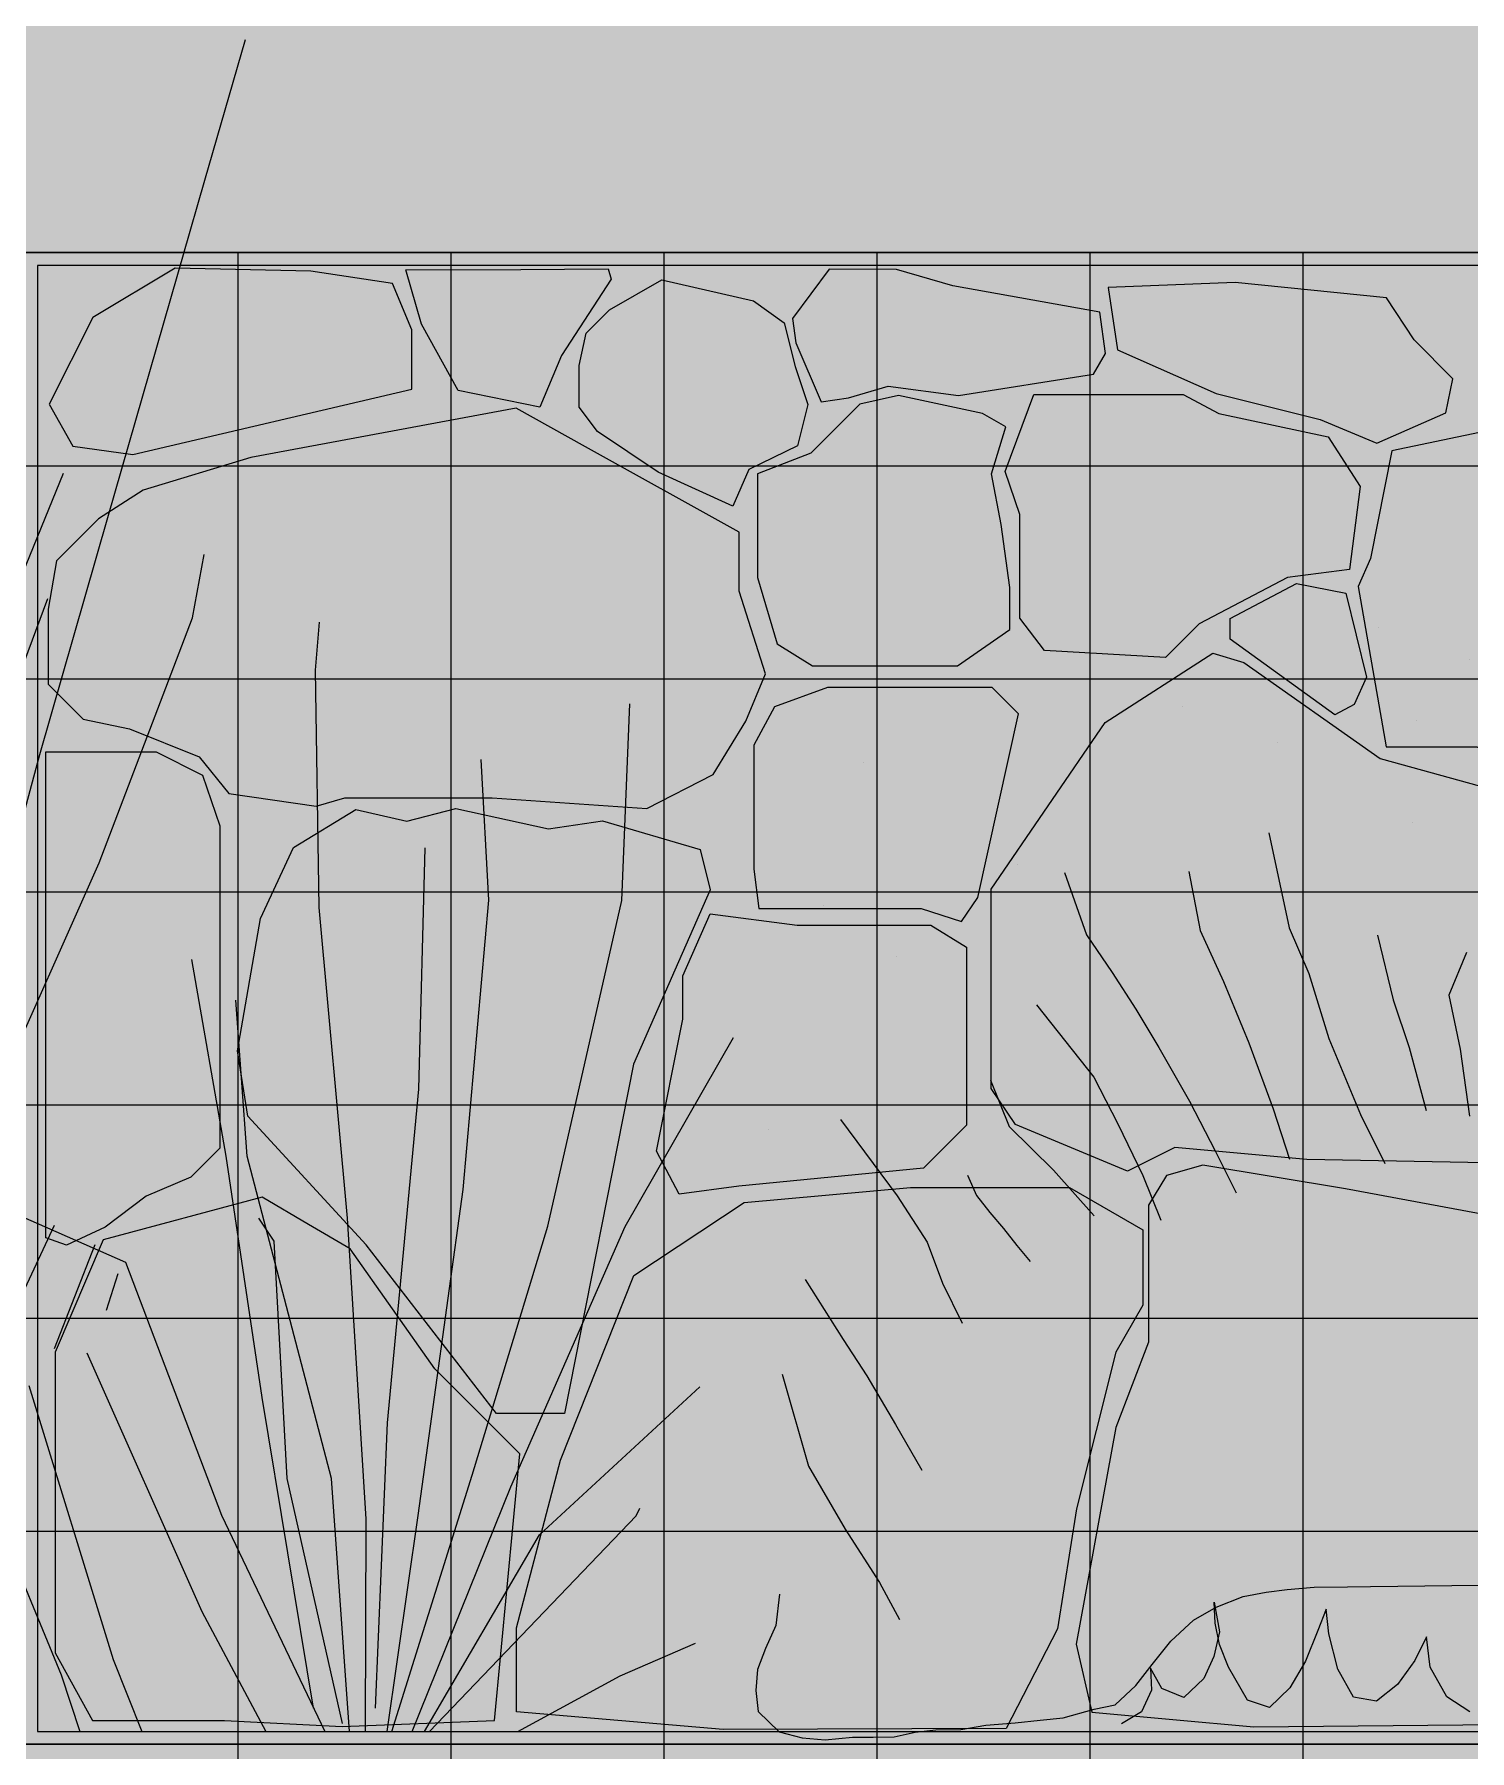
# Model space of a CAD drawing. Header units: centimetres. Extents: x -4381 to 5639, y -3920 to 4826.
# Drawn here: x 185.011 to 185.726, y 5.41 to 6.265 of the extents above; entities that cross this region are included whole.
import ezdxf
from ezdxf.xclip import XClip

# ---------------------------------------------------------------- set-up
doc = ezdxf.new("R2010")
doc.units = ezdxf.units.CM
doc.header["$MEASUREMENT"] = 0
doc.header["$XCLIPFRAME"] = 0
doc.set_wipeout_variables(frame=1)
doc.linetypes.add('Wipeout_Contour', pattern=[100, 0, -100])
for name, color, linetype, lineweight in [('0_Pen_No__1', 7, 'Continuous', 5), ('0_Pen_No__2', 8, 'Continuous', 5), ('0_Pen_No__7', 7, 'Continuous', 5), ('Mur de clôture_Pen_No__1', 7, 'Continuous', 5), ('net_Pen_No__1', 7, 'Continuous', 5)]:
    doc.layers.add(name, color=color, linetype=linetype, lineweight=lineweight)
for name, color, linetype, lineweight, true_color in [('0_Pen_No__181', 7, 'Continuous', 5, 0xddeaa8), ('0_Pen_No__184', 7, 'Continuous', 5, 0xc5d295), ('cad-block.com_Pen_No__62', 7, 'Continuous', 5, 0xaaaaaa), ('hatch stone_Pen_No__254', 7, 'Continuous', 13, 0xe8e8e8), ('Mur de clôture_Pen_No__178', 7, 'Continuous', 5, 0xbda888), ('Structural - Bearing_Pen_No__178', 7, 'Continuous', 5, 0xbda888)]:
    doc.layers.add(name, color=color, linetype=linetype, lineweight=lineweight, true_color=true_color)
for name, color, linetype in [('Drawing & Figure', 7, 'Continuous'), ('Mur de clôture', 7, 'Continuous'), ('Structural - Bearing', 7, 'Continuous')]:
    doc.layers.add(name, color=color, linetype=linetype)

# ---------------------------------------------------------------- blocks, each defined once
blk = doc.blocks.new('Drawing_15_15', base_point=(-267.67341, 10.61787))
at = {"layer": 'hatch stone_Pen_No__254', "linetype": 'Continuous', "ltscale": 10}
for points in [[(185.1989, 6.0882), (185.1989, 6.11775), (185.1892, 6.14077), (185.14849, 6.14698), (185.08089, 6.14846), (185.03986, 6.12385), (185.01817, 6.0807), (185.02993, 6.05976), (185.05979, 6.05563)], [(185.22198, 6.08746), (185.26275, 6.07926), (185.27353, 6.10488), (185.29822, 6.14299), (185.29674, 6.14805), (185.25321, 6.14783), (185.19593, 6.14764), (185.20371, 6.12064)], [(185.3234, 6.14268), (185.29742, 6.12766), (185.28578, 6.11602), (185.2822, 6.09989), (185.2822, 6.07925), (185.29142, 6.06709), (185.32173, 6.04685), (185.35881, 6.02992), (185.36692, 6.04811), (185.39104, 6.05998), (185.39629, 6.08059), (185.38988, 6.09941), (185.38452, 6.12116), (185.36916, 6.1322)], [(185.39033, 6.11131), (185.40285, 6.08185), (185.41653, 6.08392), (185.43632, 6.08972), (185.4713, 6.08495), (185.5387, 6.09557), (185.54457, 6.10592), (185.54174, 6.12647), (185.46855, 6.13962), (185.44048, 6.14778), (185.40684, 6.14803), (185.38866, 6.12333)], [(185.54588, 6.13886), (185.55064, 6.10784), (185.59978, 6.08601), (185.65162, 6.07309), (185.67988, 6.06129), (185.71418, 6.0764), (185.71776, 6.09338), (185.69844, 6.1127), (185.68459, 6.13372), (185.60923, 6.14127)], [(185.68442, 5.91005), (185.7297, 5.91005), (185.78606, 5.88656), (185.88201, 5.89481), (185.88201, 5.94782), (185.93362, 6.03441), (185.91714, 6.08115), (185.83344, 6.1422), (185.73092, 6.12313), (185.731, 6.06662), (185.68727, 6.0574), (185.67667, 6.0038), (185.67061, 5.98993)], [(185.3712, 6.04594), (185.3712, 5.99438), (185.3809, 5.96125), (185.39852, 5.95036), (185.47092, 5.95036), (185.49688, 5.96849), (185.49688, 5.98945), (185.49259, 6.02069), (185.48774, 6.04603), (185.49495, 6.06934), (185.48338, 6.07609), (185.44151, 6.085), (185.42219, 6.08076), (185.39769, 6.05627)], [(185.49456, 6.04724), (185.50199, 6.0257), (185.50199, 5.97417), (185.51415, 5.95799), (185.5745, 5.95449), (185.59128, 5.97127), (185.63537, 5.99427), (185.66625, 5.99838), (185.67158, 6.03973), (185.65556, 6.0645), (185.60111, 6.07605), (185.58324, 6.08551), (185.50888, 6.08551)], [(185.01759, 5.97861), (185.01759, 5.94124), (185.035, 5.92383), (185.05818, 5.91901), (185.09292, 5.90494), (185.10759, 5.88674), (185.15112, 5.88036), (185.16547, 5.88457), (185.23889, 5.88457), (185.316, 5.87922), (185.34908, 5.89626), (185.36532, 5.92283), (185.37521, 5.9463), (185.36208, 5.9876), (185.36208, 6.01689), (185.2509, 6.07867), (185.11866, 6.05408), (185.06494, 6.03794), (185.04278, 6.02366), (185.02182, 6.0027)], [(185.60668, 5.96367), (185.65884, 5.92597), (185.66848, 5.9311), (185.67466, 5.94478), (185.66443, 5.98662), (185.63973, 5.99143), (185.60668, 5.97391)], [(185.64497, 5.70439), (185.7699, 5.702), (185.78628, 5.84113), (185.78628, 5.87529), (185.68152, 5.90416), (185.61361, 5.95207), (185.59807, 5.9566), (185.5445, 5.92218), (185.48758, 5.8391), (185.48758, 5.73972), (185.49967, 5.72178), (185.55564, 5.69866), (185.57913, 5.71039)], [(185.37186, 5.82943), (185.4528, 5.82943), (185.47278, 5.823), (185.48094, 5.83499), (185.50129, 5.92644), (185.48814, 5.93959), (185.406, 5.93959), (185.37968, 5.92998), (185.36937, 5.91077), (185.36937, 5.84903)], [(185.01642, 5.66542), (185.02667, 5.66168), (185.04603, 5.67061), (185.06642, 5.68611), (185.0887, 5.6956), (185.10311, 5.71), (185.10311, 5.87066), (185.09447, 5.89589), (185.07141, 5.90752), (185.01642, 5.90752)], [(185.11706, 5.726), (185.17605, 5.66183), (185.24114, 5.57794), (185.27503, 5.57794), (185.30935, 5.75193), (185.34764, 5.83877), (185.34265, 5.8589), (185.29394, 5.8731), (185.26694, 5.86908), (185.22079, 5.87931), (185.1964, 5.87292), (185.17094, 5.87881), (185.13988, 5.8599), (185.12348, 5.8245), (185.11192, 5.75853)], [(185.33218, 5.68713), (185.36181, 5.6911), (185.45393, 5.70003), (185.47533, 5.72143), (185.47533, 5.81018), (185.45761, 5.8212), (185.39086, 5.8212), (185.34762, 5.82677), (185.33398, 5.79586), (185.33398, 5.77432), (185.32079, 5.70857)], [(185.52996, 5.46297), (185.53775, 5.4291), (185.61852, 5.4218), (185.73996, 5.42299), (185.78223, 5.46), (185.78223, 5.50556), (185.75342, 5.55889), (185.75342, 5.59248), (185.77819, 5.59248), (185.7916, 5.60589), (185.74836, 5.67411), (185.66415, 5.68984), (185.59309, 5.70153), (185.57497, 5.69646), (185.56605, 5.68173), (185.56605, 5.61345), (185.5498, 5.57088)], [(185.25107, 5.42919), (185.35409, 5.42045), (185.49502, 5.421), (185.5206, 5.47051), (185.53015, 5.53032), (185.54971, 5.60846), (185.56317, 5.63189), (185.56317, 5.66931), (185.52658, 5.69037), (185.44745, 5.69037), (185.36459, 5.68294), (185.30949, 5.64662), (185.27301, 5.55462), (185.25107, 5.47108)], [(185.02107, 5.60849), (185.02107, 5.45868), (185.03973, 5.42499), (185.10544, 5.42499), (185.16415, 5.42195), (185.24006, 5.42484), (185.25269, 5.55774), (185.21032, 5.60012), (185.16821, 5.65985), (185.12425, 5.68556), (185.045, 5.66443)]]:
    blk.add_hatch(color=256, dxfattribs=at).paths.add_polyline_path(points)
at = {"color": 254, "linetype": 'Wipeout_Contour', "lineweight": 0, "ltscale": 1671.77046}
blk.add_wipeout([(179.48533, 5.41306), (179.48533, 3.18267), (181.1878, 3.00308), (181.46189, 2.98966), (187.42523, 2.53764), (187.80619, 2.50145), (191.56927, 2.14944), (191.60609, 2.14613), (191.60609, 5.41306)], dxfattribs=at).dxf.layer = 'Mur de clôture'
at = {"color": 254, "linetype": 'Wipeout_Contour', "lineweight": 0, "ltscale": 1949.553127}
blk.add_wipeout([(171.23533, 9.31444), (171.23533, 8.26407), (171.834, 8.05622), (172.65375, 7.77833), (173.3279, 7.55622), (174.17395, 7.21787), (179.48533, 7.21787), (179.48533, 6.2594), (180.41443, 6.15622), (186.28533, 6.15622), (186.28533, 9.31444)], dxfattribs=at).dxf.layer = 'Structural - Bearing'
at = {"layer": 'Mur de clôture_Pen_No__178', "linetype": 'Continuous', "ltscale": 10}
blk.add_hatch(color=256, dxfattribs=at).paths.add_polyline_path([(179.48533, 5.41306), (179.48533, 3.18267), (181.1878, 3.00308), (181.46189, 2.98966), (187.42523, 2.53764), (187.80619, 2.50145), (191.56927, 2.14944), (191.60609, 2.14613), (191.60609, 5.41306)])
at = {"layer": 'Structural - Bearing_Pen_No__178', "linetype": 'Continuous', "ltscale": 10}
blk.add_hatch(color=256, dxfattribs=at).paths.add_polyline_path([(171.23533, 9.31444), (171.23533, 8.26407), (171.834, 8.05622), (172.65375, 7.77833), (173.3279, 7.55622), (174.17395, 7.21787), (179.48533, 7.21787), (179.48533, 6.2594), (180.41443, 6.15622), (186.28533, 6.15622), (186.28533, 9.31444)])
at = {"layer": '0_Pen_No__7', "linetype": 'Continuous', "ltscale": 10}
blk.add_line((185.09567, 6.19233), (185.11598, 6.26245), dxfattribs=at)
at = {"color": 254, "linetype": 'Wipeout_Contour', "lineweight": 0, "ltscale": 742.542426}
blk.add_wipeout([(179.48533, 5.41306), (191.60437, 5.41306), (191.60437, 6.15622), (179.48533, 6.15622)], dxfattribs=at).dxf.layer = 'Mur de clôture'
at = {"layer": '0_Pen_No__181', "linetype": 'Continuous', "ltscale": 10}
blk.add_hatch(color=256, dxfattribs=at).paths.add_polyline_path([(186.40527, 5.42502), (186.18978, 5.52699), (186.15215, 5.60154), (186.08719, 5.69097), (186.03174, 5.73855), (185.9604, 5.78725), (185.96888, 5.81739), (185.75545, 5.74633), (185.63627, 5.70452), (185.42745, 5.63784), (185.37028, 5.43986), (185.51204, 5.42502)])
at = {"layer": '0_Pen_No__184', "linetype": 'Continuous', "lineweight": 0, "ltscale": 10, "true_color": 0x939d6f}
blk.add_hatch(color=55, dxfattribs=at).paths.add_polyline_path([(185.15522, 5.41943), (185.14993, 5.43107), (185.08026, 5.58981), (185.02066, 5.67158), (184.83817, 5.73056), (184.74643, 5.75075), (184.62843, 5.73324), (184.50637, 5.67794), (184.44585, 5.62991), (184.35733, 5.56523), (184.27835, 5.55593), (184.19396, 5.56939), (184.13242, 5.53109), (183.99683, 5.50923), (183.9391, 5.47378), (183.91885, 5.41943)])
at = {"layer": '0_Pen_No__2', "linetype": 'Continuous', "ltscale": 10}
blk.add_hatch(color=256, dxfattribs=at).paths.add_polyline_path([(171.23533, 10.11444), (171.23533, 8.26407), (174.17395, 7.21787), (179.48533, 7.21787), (179.48533, 6.15622), (185.78533, 6.15622), (186.28533, 6.15622), (186.28533, 8.26407), (186.28533, 10.11444)])
at = {"layer": 'Mur de clôture_Pen_No__178', "linetype": 'Continuous', "ltscale": 10}
blk.add_hatch(color=256, dxfattribs=at).paths.add_polyline_path([(179.48533, 5.41306), (191.60437, 5.41306), (191.60437, 6.15622), (179.48533, 6.15622)])
at = {"layer": '0_Pen_No__1', "linetype": 'Continuous', "ltscale": 10}
blk.add_line((185.78533, 6.15622), (179.48533, 6.15622), dxfattribs=at)
at = {"layer": '0_Pen_No__7', "linetype": 'Continuous', "ltscale": 10}
for p, q in [((185.04729, 6.02424), (185.09567, 6.19233)), ((185.00302, 5.99165), (185.02523, 6.04639)), ((185.01342, 5.9061), (185.04729, 6.02424)), ((185.08948, 5.97418), (185.09531, 6.00589)), ((184.97491, 5.86965), (185.01742, 5.98393)), ((185.04311, 5.85222), (185.08948, 5.97418)), ((185.15093, 5.94811), (185.1529, 5.97214)), ((185.68086, 5.96938), (185.68081, 5.96937)), ((185.72592, 5.9536), (185.72587, 5.9536)), ((185.15263, 5.8299), (185.15093, 5.94811)), ((185.30352, 5.83345), (185.30755, 5.93147)), ((185.58323, 5.93028), (185.58318, 5.93028)), ((185.69968, 5.92289), (185.69963, 5.92289)), ((185.63019, 5.91219), (185.63014, 5.91219)), ((184.95825, 5.7015), (185.01342, 5.9061)), ((185.23721, 5.83358), (185.2335, 5.90375)), ((185.42396, 5.9024), (185.42391, 5.9024)), ((185.62599, 5.86713), (185.63607, 5.81986)), ((185.69752, 5.8724), (185.69747, 5.8724)), ((185.20243, 5.73947), (185.20554, 5.85959)), ((184.97072, 5.68994), (185.04311, 5.85222)), ((185.50077, 5.85151), (185.50072, 5.85151)), ((185.52409, 5.84744), (185.53514, 5.81639)), ((185.58617, 5.84787), (185.59181, 5.81841)), ((185.22443, 5.68945), (185.23721, 5.83358)), ((185.26668, 5.67111), (185.30352, 5.83345)), ((185.16674, 5.67514), (185.15263, 5.8299)), ((185.40411, 5.83106), (185.40406, 5.83106)), ((185.53514, 5.81639), (185.54785, 5.79755)), ((185.59181, 5.81841), (185.60346, 5.79315)), ((185.63607, 5.81986), (185.64593, 5.7971)), ((185.6802, 5.81613), (185.68797, 5.7839)), ((185.72459, 5.80746), (185.7158, 5.78619)), ((185.10626, 5.70602), (185.08915, 5.80408)), ((185.44062, 5.80542), (185.44057, 5.80542)), ((185.54785, 5.79755), (185.55978, 5.77928)), ((185.60346, 5.79315), (185.61597, 5.76247)), ((185.64593, 5.7971), (185.65594, 5.76463)), ((185.11683, 5.70599), (185.11121, 5.78385)), ((185.51025, 5.78151), (185.53874, 5.74537)), ((185.68797, 5.7839), (185.69591, 5.76013)), ((185.7158, 5.78619), (185.72145, 5.75929)), ((185.55978, 5.77928), (185.57114, 5.76023)), ((185.30512, 5.67103), (185.35912, 5.76511)), ((185.65594, 5.76463), (185.67166, 5.7268)), ((185.57114, 5.76023), (185.5865, 5.73347)), ((185.61597, 5.76247), (185.62812, 5.72964)), ((185.69591, 5.76013), (185.70435, 5.7288)), ((185.72145, 5.75929), (185.72604, 5.72595)), ((185.18673, 5.57323), (185.20243, 5.73947)), ((185.48727, 5.74389), (185.49661, 5.72084)), ((185.53874, 5.74537), (185.55075, 5.72225)), ((185.5865, 5.73347), (185.5995, 5.70842)), ((185.62812, 5.72964), (185.63627, 5.70452)), ((185.41257, 5.72429), (185.44073, 5.68625)), ((185.49661, 5.72084), (185.51869, 5.69914)), ((185.55075, 5.72225), (185.56318, 5.69641)), ((185.67166, 5.7268), (185.68388, 5.70233)), ((185.37668, 5.71924), (185.37663, 5.71924)), ((184.92655, 5.71021), (185.05618, 5.65325)), ((185.12428, 5.58585), (185.10626, 5.70602)), ((185.1588, 5.54542), (185.11683, 5.70599)), ((185.5995, 5.70842), (185.60972, 5.6878)), ((185.47577, 5.69667), (185.48033, 5.68645)), ((185.51869, 5.69914), (185.53891, 5.67632)), ((185.56318, 5.69641), (185.57226, 5.67422)), ((185.20201, 5.52707), (185.22443, 5.68945)), ((185.48033, 5.68645), (185.487, 5.67801)), ((185.44073, 5.68625), (185.45577, 5.66327)), ((185.487, 5.67801), (185.49372, 5.67)), ((185.02066, 5.67158), (184.98881, 5.60341)), ((185.1302, 5.66368), (185.12253, 5.67523)), ((185.17606, 5.5252), (185.16674, 5.67514)), ((185.22896, 5.5472), (185.26668, 5.67111)), ((185.24817, 5.5414), (185.30512, 5.67103)), ((185.49372, 5.67), (185.50039, 5.66156)), ((185.04082, 5.66193), (185.02054, 5.61008)), ((185.1367, 5.54546), (185.1302, 5.66368)), ((185.45577, 5.66327), (185.4634, 5.64283)), ((185.50039, 5.66156), (185.50711, 5.65355)), ((185.05618, 5.65325), (185.10399, 5.52726)), ((185.05233, 5.6475), (185.04652, 5.62925)), ((185.39487, 5.64462), (185.41381, 5.61466)), ((185.4634, 5.64283), (185.47313, 5.62294)), ((185.41381, 5.61466), (185.42558, 5.59668)), ((185.03687, 5.60812), (185.09428, 5.47923)), ((185.38348, 5.59746), (185.3966, 5.55159)), ((185.42558, 5.59668), (185.44002, 5.57237)), ((185.00801, 5.59184), (185.05003, 5.45529)), ((185.14993, 5.43107), (185.12428, 5.58585)), ((185.26254, 5.51735), (185.34245, 5.59119)), ((184.9705, 5.5775), (185.02407, 5.44765)), ((185.18068, 5.43101), (185.18673, 5.57323)), ((185.44002, 5.57237), (185.45302, 5.54969)), ((185.3966, 5.55159), (185.4149, 5.52027)), ((185.16433, 5.42335), (185.1367, 5.54546)), ((185.16772, 5.41943), (185.1588, 5.54542)), ((185.18894, 5.41943), (185.22896, 5.5472)), ((185.19911, 5.41943), (185.24817, 5.5414)), ((185.10399, 5.52726), (185.15552, 5.41943)), ((185.17586, 5.41943), (185.17606, 5.5252)), ((185.18662, 5.41943), (185.20201, 5.52707)), ((185.20763, 5.41943), (185.31061, 5.52686)), ((185.31061, 5.52686), (185.31254, 5.5307)), ((185.20511, 5.41943), (185.26254, 5.51735)), ((185.4149, 5.52027), (185.43196, 5.49364)), ((185.43196, 5.49364), (185.44185, 5.47517)), ((185.62469, 5.48892), (185.63508, 5.4901)), ((185.63508, 5.4901), (185.6486, 5.49131)), ((185.6486, 5.49131), (185.66525, 5.49152)), ((185.66525, 5.49152), (185.6767, 5.49167)), ((185.6767, 5.49167), (185.69023, 5.49184)), ((185.69023, 5.49184), (185.70376, 5.49202)), ((185.70376, 5.49202), (185.71729, 5.49219)), ((185.71729, 5.49219), (185.73186, 5.49237)), ((185.38216, 5.4879), (185.38027, 5.47226)), ((185.58843, 5.47492), (185.5998, 5.48132)), ((185.59925, 5.47332), (185.5987, 5.48388)), ((185.5987, 5.48388), (185.60142, 5.46912)), ((185.5998, 5.48132), (185.61326, 5.48669)), ((185.61326, 5.48669), (185.62469, 5.48892)), ((185.09428, 5.47923), (185.12603, 5.41943)), ((185.57712, 5.46437), (185.58843, 5.47492)), ((185.6015, 5.46278), (185.59925, 5.47332)), ((185.65454, 5.48037), (185.65045, 5.46975)), ((185.65597, 5.46813), (185.65454, 5.48037)), ((185.38027, 5.47226), (185.37522, 5.46075)), ((185.5679, 5.4528), (185.57712, 5.46437)), ((185.60142, 5.46912), (185.59862, 5.45683)), ((185.65045, 5.46975), (185.6443, 5.45445)), ((185.66042, 5.45043), (185.65597, 5.46813)), ((185.7046, 5.46664), (185.69883, 5.45473)), ((185.70648, 5.45144), (185.7046, 5.46664)), ((185.30277, 5.44711), (185.34028, 5.46338)), ((185.37522, 5.46075), (185.37119, 5.45029)), ((185.59862, 5.45683), (185.59369, 5.44577)), ((185.60588, 5.45143), (185.6015, 5.46278)), ((185.02407, 5.44765), (185.03341, 5.41943)), ((185.05003, 5.45529), (185.06438, 5.41943)), ((185.25172, 5.41943), (185.30277, 5.44711)), ((185.37119, 5.45029), (185.37028, 5.43986)), ((185.5597, 5.44229), (185.5679, 5.4528)), ((185.57262, 5.44086), (185.56699, 5.45093)), ((185.56699, 5.45093), (185.56755, 5.43994)), ((185.61538, 5.43506), (185.60588, 5.45143)), ((185.6443, 5.45445), (185.63644, 5.44125)), ((185.6682, 5.43658), (185.66042, 5.45043)), ((185.69883, 5.45473), (185.69011, 5.44278)), ((185.7147, 5.43676), (185.70648, 5.45144)), ((185.37028, 5.43986), (185.37145, 5.42947)), ((185.54941, 5.43279), (185.5597, 5.44229)), ((185.56755, 5.43994), (185.56262, 5.42931)), ((185.58366, 5.43635), (185.57262, 5.44086)), ((185.59369, 5.44577), (185.58366, 5.43635)), ((185.63644, 5.44125), (185.62642, 5.4314)), ((185.69011, 5.44278), (185.67964, 5.43462)), ((185.52347, 5.42621), (185.53903, 5.43057)), ((185.53903, 5.43057), (185.54941, 5.43279)), ((185.62642, 5.4314), (185.61538, 5.43506)), ((185.67964, 5.43462), (185.6682, 5.43658)), ((185.72621, 5.42929), (185.7147, 5.43676)), ((185.37145, 5.42947), (185.38199, 5.41919)), ((185.47254, 5.42035), (185.48501, 5.4226)), ((185.48501, 5.4226), (185.49956, 5.42382)), ((185.49956, 5.42382), (185.51204, 5.42502)), ((185.51204, 5.42502), (185.52347, 5.42621)), ((185.56262, 5.42931), (185.55255, 5.42327)), ((185.38199, 5.41919), (185.39348, 5.41622)), ((185.39348, 5.41622), (185.40494, 5.41532)), ((185.40494, 5.41532), (185.41846, 5.41654)), ((185.41846, 5.41654), (185.42887, 5.41667)), ((185.42887, 5.41667), (185.43928, 5.4168)), ((185.43928, 5.4168), (185.44966, 5.41902)), ((185.44966, 5.41902), (185.46005, 5.42019)), ((185.46005, 5.42019), (185.47254, 5.42035))]:
    blk.add_line(p, q, dxfattribs=at)
at = {"layer": 'cad-block.com_Pen_No__62', "linetype": 'Continuous', "ltscale": 10, "flags": 128}
for points in [[(185.1989, 6.0882), (185.1989, 6.11775), (185.1892, 6.14077), (185.14849, 6.14698), (185.08089, 6.14846), (185.03986, 6.12385), (185.01817, 6.0807), (185.02993, 6.05976), (185.05979, 6.05563), (185.1989, 6.0882)], [(185.22198, 6.08746), (185.20371, 6.12064), (185.19593, 6.14764), (185.25321, 6.14783), (185.29674, 6.14805), (185.29822, 6.14299), (185.27353, 6.10488), (185.26275, 6.07926), (185.22198, 6.08746)], [(185.3234, 6.14268), (185.36916, 6.1322), (185.38452, 6.12116), (185.38988, 6.09941), (185.39629, 6.08059), (185.39104, 6.05998), (185.36692, 6.04811), (185.35881, 6.02992), (185.32173, 6.04685), (185.29142, 6.06709), (185.2822, 6.07925), (185.2822, 6.09989), (185.28578, 6.11602), (185.29742, 6.12766), (185.3234, 6.14268)], [(185.39033, 6.11131), (185.40285, 6.08185), (185.41653, 6.08392), (185.43632, 6.08972), (185.4713, 6.08495), (185.5387, 6.09557), (185.54457, 6.10592), (185.54174, 6.12647), (185.46855, 6.13962), (185.44048, 6.14778), (185.40684, 6.14803), (185.38866, 6.12333), (185.39033, 6.11131)], [(185.54588, 6.13886), (185.55064, 6.10784), (185.59978, 6.08601), (185.65162, 6.07309), (185.67988, 6.06129), (185.71418, 6.0764), (185.71776, 6.09338), (185.69844, 6.1127), (185.68459, 6.13372), (185.60923, 6.14127), (185.54588, 6.13886)], [(185.68442, 5.91005), (185.7297, 5.91005), (185.78606, 5.88656), (185.88201, 5.89481), (185.88201, 5.94782), (185.93362, 6.03441), (185.91714, 6.08115), (185.83344, 6.1422), (185.73092, 6.12313), (185.731, 6.06662), (185.68727, 6.0574), (185.67667, 6.0038), (185.67061, 5.98993), (185.68442, 5.91005)], [(185.3712, 6.04594), (185.3712, 5.99438), (185.3809, 5.96125), (185.39852, 5.95036), (185.47092, 5.95036), (185.49688, 5.96849), (185.49688, 5.98945), (185.49259, 6.02069), (185.48774, 6.04603), (185.49495, 6.06934), (185.48338, 6.07609), (185.44151, 6.085), (185.42219, 6.08076), (185.39769, 6.05627), (185.3712, 6.04594)], [(185.50199, 5.97417), (185.50199, 5.99711), (185.50199, 6.0257), (185.49456, 6.04724), (185.50888, 6.08551), (185.58324, 6.08551), (185.60111, 6.07605), (185.65556, 6.0645), (185.67158, 6.03973), (185.66625, 5.99838), (185.63537, 5.99427), (185.59128, 5.97127), (185.5745, 5.95449), (185.51415, 5.95799), (185.50199, 5.97417)], [(185.316, 5.87922), (185.34908, 5.89626), (185.36532, 5.92283), (185.37521, 5.9463), (185.36208, 5.9876), (185.36208, 6.01689), (185.28551, 6.05944), (185.2509, 6.07867), (185.11866, 6.05408), (185.06494, 6.03794), (185.04278, 6.02366), (185.02182, 6.0027), (185.01759, 5.97861), (185.01759, 5.94124), (185.035, 5.92383), (185.05818, 5.91901), (185.09292, 5.90494), (185.10759, 5.88674), (185.15112, 5.88036), (185.16547, 5.88457), (185.23889, 5.88457), (185.316, 5.87922)], [(185.60668, 5.96367), (185.60668, 5.97391), (185.63973, 5.99143), (185.66443, 5.98662), (185.67466, 5.94478), (185.66848, 5.9311), (185.65884, 5.92597), (185.60668, 5.96367)], [(185.64497, 5.70439), (185.57913, 5.71039), (185.55564, 5.69866), (185.49967, 5.72178), (185.48758, 5.73972), (185.48758, 5.8391), (185.5445, 5.92218), (185.59807, 5.9566), (185.61361, 5.95207), (185.68152, 5.90416), (185.78628, 5.87529), (185.78628, 5.84113), (185.7699, 5.702), (185.64497, 5.70439)], [(185.37186, 5.82943), (185.4528, 5.82943), (185.47278, 5.823), (185.48094, 5.83499), (185.50129, 5.92644), (185.48814, 5.93959), (185.406, 5.93959), (185.37968, 5.92998), (185.36937, 5.91077), (185.36937, 5.84903), (185.37186, 5.82943)], [(185.01642, 5.66542), (185.01642, 5.90752), (185.0641, 5.90752), (185.07141, 5.90752), (185.09447, 5.89589), (185.10311, 5.87066), (185.10311, 5.71), (185.0887, 5.6956), (185.06642, 5.68611), (185.04603, 5.67061), (185.02667, 5.66168), (185.01642, 5.66542)], [(185.11706, 5.726), (185.11192, 5.75853), (185.12348, 5.8245), (185.13988, 5.8599), (185.17094, 5.87881), (185.1964, 5.87292), (185.22079, 5.87931), (185.26694, 5.86908), (185.29394, 5.8731), (185.34265, 5.8589), (185.34764, 5.83877), (185.30935, 5.75193), (185.27503, 5.57794), (185.24114, 5.57794), (185.17605, 5.66183), (185.11706, 5.726)], [(185.33218, 5.68713), (185.32079, 5.70857), (185.33398, 5.77432), (185.33398, 5.79586), (185.34762, 5.82677), (185.39086, 5.8212), (185.45761, 5.8212), (185.47533, 5.81018), (185.47533, 5.72143), (185.45393, 5.70003), (185.36181, 5.6911), (185.33218, 5.68713)], [(185.52996, 5.46297), (185.53775, 5.4291), (185.61852, 5.4218), (185.73996, 5.42299), (185.78223, 5.46), (185.78223, 5.50556), (185.75342, 5.55889), (185.75342, 5.59248), (185.77819, 5.59248), (185.7916, 5.60589), (185.74836, 5.67411), (185.66415, 5.68984), (185.59309, 5.70153), (185.57497, 5.69646), (185.56605, 5.68173), (185.56605, 5.6456), (185.56605, 5.61345), (185.5498, 5.57088), (185.52996, 5.46297)], [(185.25107, 5.42919), (185.25107, 5.47108), (185.27301, 5.55462), (185.30949, 5.64662), (185.36459, 5.68294), (185.44745, 5.69037), (185.52658, 5.69037), (185.56317, 5.66931), (185.56317, 5.63189), (185.54971, 5.60846), (185.53015, 5.53032), (185.5206, 5.47051), (185.49502, 5.421), (185.35409, 5.42045), (185.25107, 5.42919)], [(185.03973, 5.42499), (185.10544, 5.42499), (185.16415, 5.42195), (185.24006, 5.42484), (185.25269, 5.55774), (185.21032, 5.60012), (185.16821, 5.65985), (185.14733, 5.67206), (185.12425, 5.68556), (185.045, 5.66443), (185.02107, 5.60849), (185.02107, 5.45868), (185.03973, 5.42499)]]:
    blk.add_lwpolyline(points, close=True, dxfattribs=at)
at = {"layer": 'Mur de clôture_Pen_No__1', "linetype": 'Continuous', "ltscale": 10}
for p, q in [((179.48533, 6.15622), (191.60437, 6.15622)), ((179.48533, 5.41306), (191.60609, 5.41306))]:
    blk.add_line(p, q, dxfattribs=at)
at = {"layer": 'net_Pen_No__1', "linetype": 'Continuous', "ltscale": 10, "flags": 128}
for points in [[(185.00595, 6.15622), (185.00595, 5.41306), (186.3861, 5.41306), (186.3861, 6.15622), (185.00595, 6.15622)], [(185.01232, 6.14985), (185.01232, 5.41943), (186.37973, 5.41943), (186.37973, 6.14985), (185.01232, 6.14985)], [(185.00595, 5.41306), (185.00595, 4.6699), (186.3861, 4.6699), (186.3861, 5.41306), (185.00595, 5.41306)]]:
    blk.add_lwpolyline(points, close=True, dxfattribs=at)
for points in [[(185.11211, 6.15622), (185.11211, 5.41306)], [(185.21828, 6.15622), (185.21828, 5.41306)], [(185.32445, 6.15622), (185.32445, 5.41306)], [(185.43061, 6.15622), (185.43061, 5.41306)], [(185.53678, 6.15622), (185.53678, 5.41306)], [(185.64294, 6.15622), (185.64294, 5.41306)], [(185.00595, 6.05006), (186.3861, 6.05006)], [(185.00595, 5.94389), (186.3861, 5.94389)], [(185.00595, 5.83773), (186.3861, 5.83773)], [(185.00595, 5.73156), (186.3861, 5.73156)], [(185.00595, 5.62539), (186.3861, 5.62539)], [(185.00595, 5.51923), (186.3861, 5.51923)], [(185.11211, 5.41306), (185.11211, 4.6699)], [(185.21828, 5.41306), (185.21828, 4.6699)], [(185.32445, 5.41306), (185.32445, 4.6699)], [(185.43061, 5.41306), (185.43061, 4.6699)], [(185.53678, 5.41306), (185.53678, 4.6699)], [(185.64294, 5.41306), (185.64294, 4.6699)]]:
    blk.add_lwpolyline(points, dxfattribs=at)

msp = doc.modelspace()

# ---------------------------------------------------------------- block references
at = {"layer": 'Drawing & Figure', "color": 151, "linetype": 'Continuous', "lineweight": 5, "ltscale": 10, "true_color": 0x80c2ff}
ref = msp.add_blockref('Drawing_15_15', (-267.67341, 10.61787), dxfattribs=at)
XClip(ref).set_block_clipping_path([(150.8554874385, 0.9963282177), (191.9907812231, 21.3358905514)])

doc.saveas('drawing.dxf')
